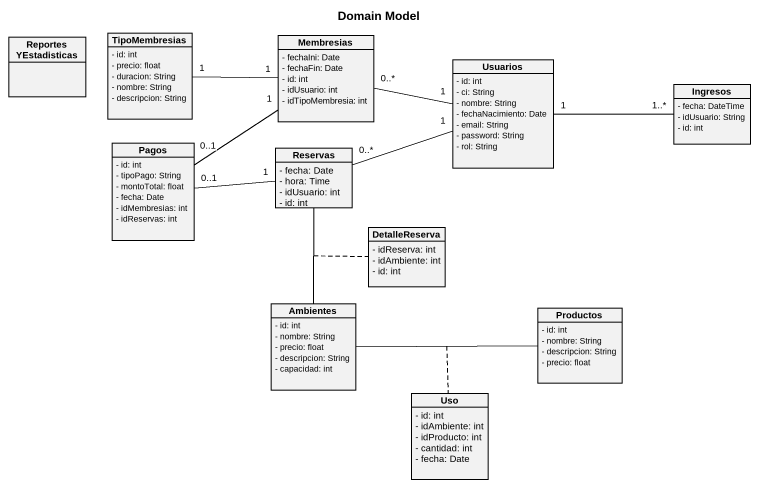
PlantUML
@startuml
title Domain Model
hide circle
hide empty members
skinparam classAttributeIconSize 0
class ReportesYEstadisticas
class TipoMembresias {
  - id: int
  - precio: float
  - duracion: String
  - nombre: String
  - descripcion: String
}
class Membresias {
  - fechaIni: Date
  - fechaFin: Date
  - id: int
  - idUsuario: int
  - idTipoMembresia: int
}
class Usuarios {
  - id: int
  - ci: String
  - nombre: String
  - fechaNacimiento: Date
  - email: String
  - password: String
  - rol: String
}
class Ingresos {
  - fecha: DateTime
  - idUsuario: String
  - id: int
}
class Pagos {
  - id: int
  - tipoPago: String
  - montoTotal: float
  - fecha: Date
  - idMembresias: int
  - idReservas: int
}
class Reservas {
  - fecha: Date
  - hora: Time
  - idUsuario: int
  - id: int
}
class DetalleReserva {
  - idReserva: int
  - idAmbiente: int
  - id: int
}
class Ambientes {
  - id: int
  - nombre: String
  - precio: float
  - descripcion: String
  - capacidad: int
}
class Productos {
  - id: int
  - nombre: String
  - descripcion: String
  - precio: float
}
class Uso {
  - id: int
  - idAmbiente: int
  - idProducto: int
  - cantidad: int
  - fecha: Date
}
TipoMembresias "1" -right- "1" Membresias
Membresias "0..*" -right- "1" Usuarios
Usuarios "1" -right- "1..*" Ingresos
Pagos "0..1" -up- "1" Membresias
Pagos "0..1" -right- "1" Reservas
Reservas "0..*" -right- "1" Usuarios
Reservas -- Ambientes
(Reservas, Ambientes) .. DetalleReserva
Ambientes -right- Productos
(Ambientes, Productos) .. Uso
@enduml
